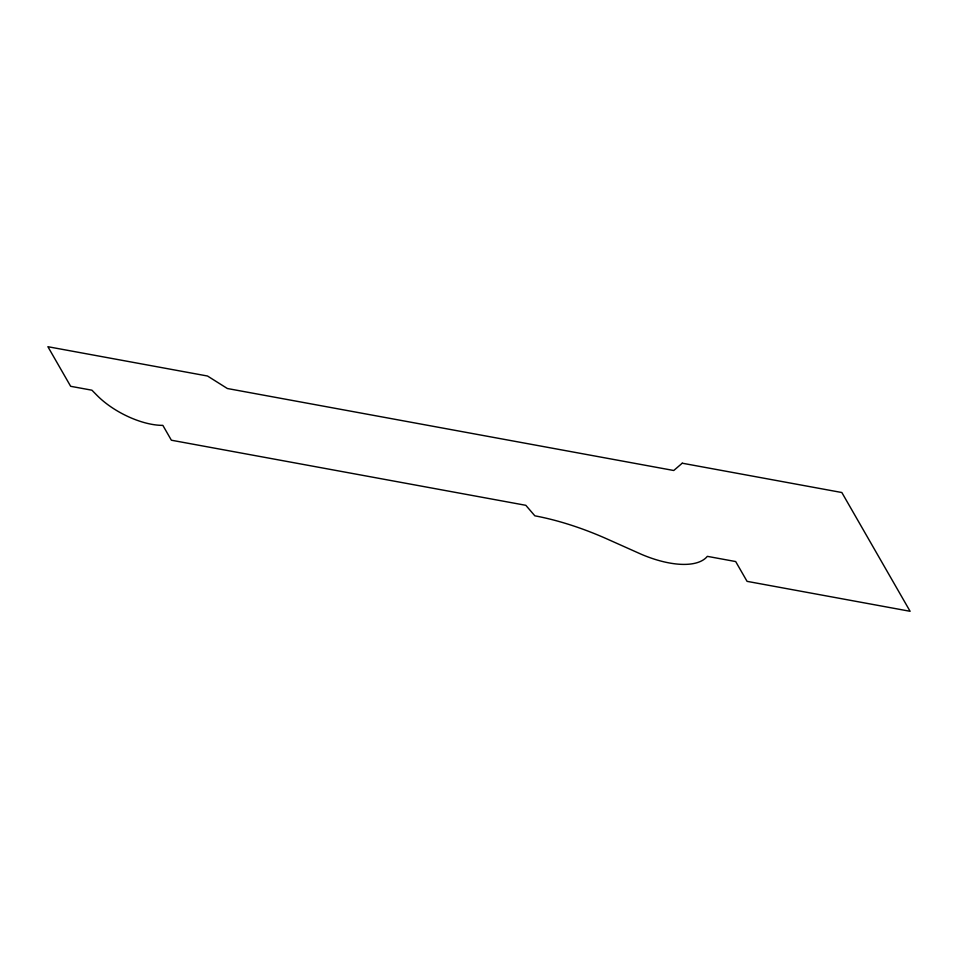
<?xml version="1.0" encoding="UTF-8"?>
<svg xmlns="http://www.w3.org/2000/svg" width="958" height="958" viewBox="0 0 958 958"><rect width="100%" height="100%" fill="white"/><g stroke="black" fill="none" stroke-linecap="round" stroke-linejoin="round"><path stroke-width="1.44" d="M682.24 463.205L673.749 470.498L227.369 388.517L207.503 376.015L47.9 346.712L70.653 386.302L91.92 390.205L97.261 395.618A53.301 23.699 27.7 0 0 162.848 425.364L171.374 440.213L525.822 505.309L534.851 515.823A175.398 77.981 27.7 0 1 606.941 538.923L641.273 554.263A72.473 32.225 27.7 0 0 707.327 556.347L735.684 561.556L747.06 581.35L910.1 611.288L841.842 492.52L682.24 463.205"/></g></svg>
